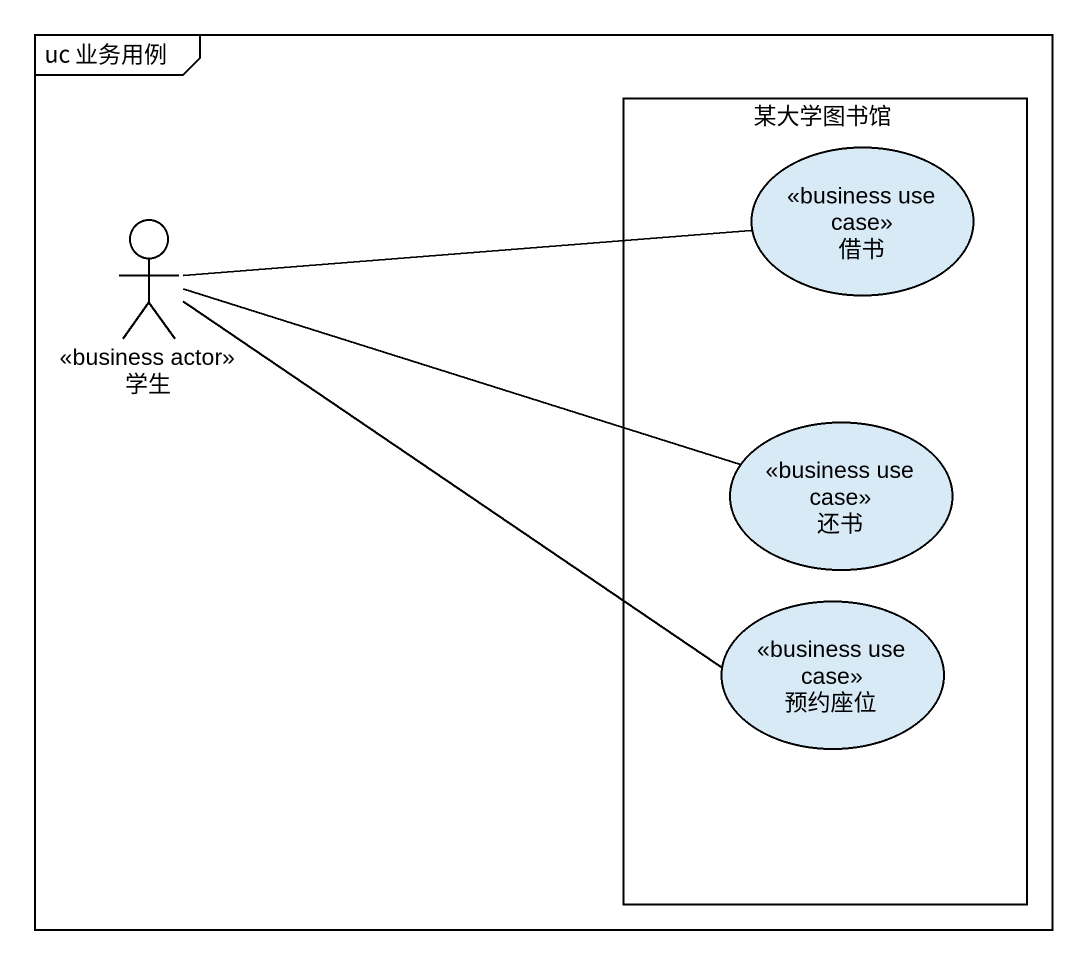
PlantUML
@startuml
mainframe uc 业务用例
rectangle 某大学图书馆 {
  usecase 借书 <<business use case>>
  usecase 还书 <<business use case>>
  usecase 预约座位 <<business use case>>
}
actor 学生 <<business actor>>
学生 -right- 借书
学生 -right- 还书
学生 -right- 预约座位
@enduml
